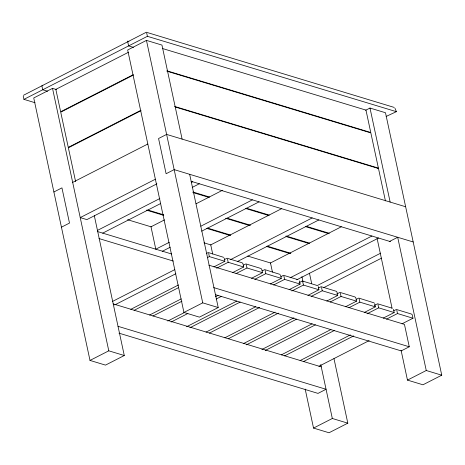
<?xml version="1.0" encoding="UTF-8"?>
<svg xmlns="http://www.w3.org/2000/svg" width="465" height="465" viewBox="0 0 465 465"><rect width="100%" height="100%" fill="white"/><g stroke="black" fill="none" stroke-linecap="round" stroke-linejoin="round"><path stroke-width="0.7" d="M23.413 95.313L146.301 32.236L394.256 107.432M23.256 96.162L23.942 99.365L147.399 36.311L396.383 111.67L394.959 108.246M56.567 89.588L52.522 88.367L33.736 97.958L90.001 360.422L105.497 365.112L124.283 355.516L94.325 215.772M182.106 139.099L161.954 45.082L146.458 40.391L127.672 49.988L183.937 312.445L199.433 317.136L218.219 307.539L189.656 174.311M128.421 52.301L55.841 89.373L60.648 111.774L133.228 74.708M133.31 75.109L60.729 112.175L68.279 147.382L140.86 110.315M140.947 110.716L68.367 147.783L75.609 181.583M53.894 191.981L61.944 187.872L69.494 223.078L61.438 227.193M72.68 182.385L147.829 144.011M155.374 179.217L80.23 217.597L86.868 219.608L156.879 183.849M97.336 230.46L159.821 198.549M191.382 182.431L192.673 181.769M102.689 233.128L160.663 203.519M192.225 187.401L199.311 183.78M365.606 110.286L369.989 108.049L385.485 112.739L441.75 375.197L422.964 384.793L407.468 380.103L401.086 350.308M164.523 219.887L150.991 226.798L155.798 249.199L169.324 242.294M196.085 203.769L222.491 190.278M200.886 226.17L252.419 199.857M162.436 251.21L170.167 247.264M201.729 231.14L259.057 201.862M281.592 208.692L210.738 244.881L212.691 253.983M112.338 301.518L174.788 269.624M206.332 253.512L208.268 252.524L223.677 257.337M377.255 168.702L378.4 168.115L370.855 132.909L166.976 71.203M114.681 304.959L175.875 273.711M207.437 257.587L209.366 256.604L224.862 261.289L224.171 258.092M224.502 259.534L227.077 258.22L242.027 262.754L242.811 263.382M130.816 309.324L178.484 284.975M213.912 266.887L224.862 261.289M230.361 259.72L312.166 217.94M134.135 310.324L178.583 287.626M216.585 268.218L228.181 262.295L243.672 266.986L242.986 263.783M237.644 261.4L318.804 219.951M243.317 265.23L245.892 263.911L260.836 268.45L261.626 269.078M149.631 315.014L181.193 298.896M232.721 272.577L243.672 266.986M152.95 316.02L181.931 301.215M236.04 273.583L246.991 267.991L262.487 272.682L261.795 269.479M341.339 226.775L270.485 262.963L272.438 272.066M262.126 270.921L264.701 269.607L280.11 274.42M90.001 360.422L108.787 350.825L124.283 355.516M183.937 312.445L202.728 302.855L218.219 307.539M167.795 321.036L184.541 312.486M215.464 296.693L218.039 295.38M251.536 278.273L262.487 272.682M171.114 322.042L187.866 313.491M216.208 299.012L221.357 296.385M254.855 279.279L265.806 273.682L281.296 278.372L280.61 275.17M280.941 276.617L283.516 275.303L297.902 279.657M186.61 326.732L236.854 301.07M270.345 283.964L281.296 278.372M189.929 327.738L240.173 302.076M273.664 284.969L284.615 279.378L300.105 284.069L299.419 280.866M290.108 277.803L371.913 236.022M296.746 279.808L378.551 238.034M299.105 282.639L302.326 280.994L316.712 285.347M206.065 332.097L255.663 306.766M289.16 289.66L300.105 284.069M209.384 333.103L259.627 307.441M291.834 290.991L303.43 285.074L318.92 289.759L318.234 286.562M389.641 241.387L397.697 237.278L426.26 370.506L441.75 375.197M317.107 285.638L380.696 253.158M318.566 288.004L321.141 286.69L336.085 291.224L336.875 291.851M224.874 337.788L275.117 312.131M307.97 295.351L318.92 289.759M323.75 287.643L381.556 258.122M228.199 338.793L278.436 313.137M311.288 296.356L322.239 290.765L337.73 295.455L337.044 292.253M336.73 294.025L339.95 292.38L354.9 296.92L355.684 297.548M243.689 343.484L293.932 317.822M326.785 301.047L337.73 295.455M246.363 344.821L296.606 319.159M330.103 302.052L341.054 296.461L356.545 301.146L355.859 297.949M356.19 299.39L358.765 298.077L374.168 302.889M261.859 349.506L312.096 323.849M345.594 306.743L356.545 301.146M265.178 350.511L315.421 324.855M348.913 307.743L359.864 302.151L375.354 306.842L374.668 303.639M374.354 305.412L377.574 303.773L391.96 308.126M281.313 354.871L330.911 329.54M364.409 312.434L375.354 306.842M284.632 355.876L334.23 330.545M367.083 313.77L378.679 307.847L394.169 312.538L393.483 309.335M393.814 310.777L396.389 309.463L411.333 314.003L412.124 314.625M300.123 360.567L350.366 334.905M383.218 318.13L394.169 312.538M303.447 361.572L353.685 335.91M386.537 319.135L397.488 313.544L412.978 318.229L412.292 315.032M318.938 366.257L369.181 340.601M402.033 323.82L412.978 318.229M208.901 265.195L404.457 324.384L409.264 346.785L401.208 350.901L215.359 294.647M305.18 389.1L313.532 428.079L332.324 418.483L347.814 423.173L333.975 358.62M407.468 380.103L426.26 370.506M347.814 423.173L329.028 432.764L313.532 428.079M386.119 116.448L396.383 111.67M162.779 48.604L365.967 110.106L370.768 132.508L166.889 70.802M127.584 41.106L128.933 41.513M133.472 47.378L128.613 45.907L127.927 42.704A1.773 0.936 62.9 0 1 128.689 41.437M174.52 106.409L378.4 168.115M175.305 107.02L378.487 168.516L385.433 200.909M47.587 91.239L42.728 89.768L42.042 86.566A1.773 0.936 62.9 0 1 42.803 85.298M405.637 206.756L166.615 134.414L158.565 138.524L166.11 173.736L174.166 169.62L413.187 241.969M23.942 99.365L35.038 102.719M191.127 181.304L390.542 241.661M192.911 191.999L209.581 197.05M246.398 208.192L269.316 215.126M306.133 226.269L329.051 233.209M192.934 192.556L208.913 197.393M245.723 208.529L268.648 215.469M305.459 226.612L329.075 233.761M226.937 218.126L250.554 225.275M285.981 235.999L309.597 243.143M225.572 218.259L249.188 225.409M286.004 236.551L308.923 243.486M147.742 209.982L163.721 214.818M207.477 228.065L230.402 235.005M267.212 246.142L290.834 253.291M146.376 210.116L163.744 215.371M206.809 228.408L230.425 235.557M266.544 246.485L290.16 253.634M127.59 219.713L151.206 226.862M203.995 242.84L210.941 244.939M247.758 256.081L270.677 263.021M97.284 231.489L171.631 253.995M98.964 238.545L173.311 261.051M213.702 287.597L409.264 346.785M113.216 303.907L321.257 366.873M118.023 326.314L326.064 389.281L318.008 393.39L118.982 333.155M369.989 108.049L390.147 202.072M396.802 310.341L397.488 313.544M377.057 238.231L392.111 308.458M377.993 304.645L378.679 307.847M359.178 298.954L359.864 302.151M340.368 293.258L341.054 296.461M321.553 287.568L322.239 290.765M309.44 273.147L311.707 283.708M301.907 276.611L302.971 281.575M320.763 364.572L332.324 418.483M302.744 281.871L303.43 285.074M283.929 276.175L284.615 279.378M265.12 270.485L265.806 273.682M246.305 264.788L246.991 267.991M227.495 259.098L228.181 262.295M208.68 253.402L209.366 256.604M146.713 33.108L147.399 36.311M146.458 40.391L202.728 302.855M52.522 88.367L108.787 350.825"/></g></svg>
